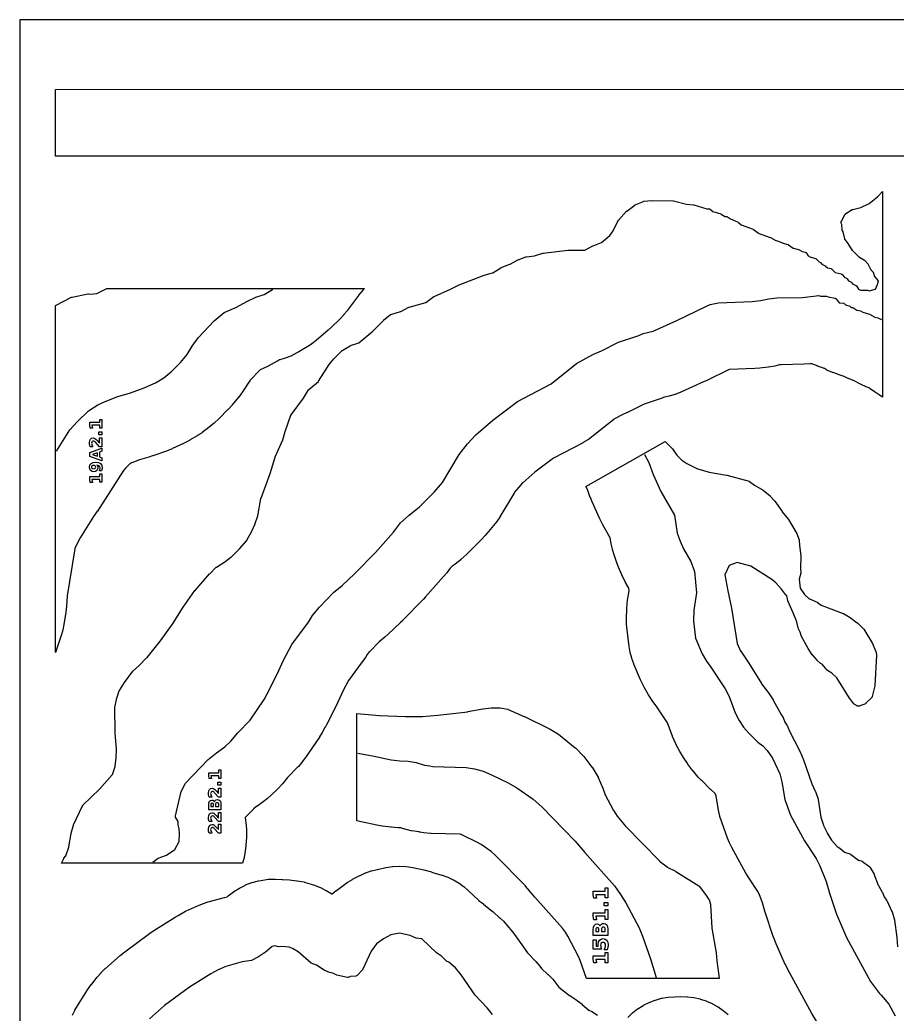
# Model space of a CAD drawing. Header units: millimetres. Extents: x 0 to 841, y 0 to 594.
# Drawn here: x 0 to 262.1, y 297 to 594 of the extents above; entities that cross this region are included whole.
import ezdxf

# ---------------------------------------------------------------- set-up
doc = ezdxf.new("R2010")
doc.units = ezdxf.units.MM
for name, color, linetype in [('CUT', 1, 'Continuous'), ('ENGRAVE', 5, 'Continuous'), ('SHEET_EDGE_DO_NOT_CUT', 8, 'Continuous')]:
    doc.layers.add(name, color=color, linetype=linetype)

msp = doc.modelspace()

# ---------------------------------------------------------------- linework, layer by layer
at = {"layer": 'CUT'}
for points in [[(329.38, 553.26), (10.62, 553.24), (10.62, 573.24), (336.48, 573.26)], [(238.05, 294.88), (236.59, 297.17), (236.57, 297.2), (229.42, 310.35), (229.41, 310.36), (228.69, 311.83), (228.68, 311.85), (225.65, 318.73), (225.64, 318.76), (224.97, 320.51), (224.96, 320.53), (222.86, 326.85), (222.86, 326.87), (222.58, 327.79), (222.57, 327.8), (221.9, 330.24), (221.89, 330.27), (220.83, 332.96), (220.82, 332.98), (220.65, 333.3), (220.64, 333.32), (217.75, 337.68), (217.74, 337.7), (216.87, 339.13), (216.86, 339.15), (212.69, 346.78), (212.68, 346.8), (212.02, 348.12), (212, 348.16), (211.44, 349.53), (211.44, 349.55), (209.71, 354.29), (209.7, 354.32), (209.16, 356.05), (209.15, 356.1), (208.77, 357.88), (208.76, 357.9), (208.05, 362.18), (208.05, 362.19), (208.05, 362.2), (207.73, 362.88), (207.72, 362.89), (207.71, 362.9), (206.39, 364.06), (206.37, 364.08), (203.7, 366.74), (203.68, 366.75), (202.69, 367.82), (202.67, 367.83), (201.11, 369.63), (201.09, 369.65), (199.54, 371.7), (199.52, 371.73), (198.24, 373.66), (198.23, 373.68), (197.2, 375.42), (197.19, 375.44), (196.02, 377.68), (196.01, 377.71), (194.99, 379.98), (194.98, 380.01), (193.6, 383.73), (193.59, 383.76), (193.47, 383.98), (193.46, 384), (190.11, 389.11), (190.1, 389.12), (189.15, 390.39), (189.14, 390.41), (187.84, 392.35), (187.83, 392.37), (186.6, 394.48), (186.58, 394.51), (185.41, 396.86), (185.4, 396.89), (183.44, 401.57), (183.43, 401.59), (182.82, 403.25), (182.81, 403.29), (182.36, 404.99), (182.35, 405.03), (182.05, 406.77), (182.04, 406.8), (181.41, 411.84), (181.4, 411.86), (181.27, 413.4), (181.27, 413.43), (181.26, 414.97), (181.26, 414.99), (181.36, 418.25), (181.36, 418.28), (181.58, 420.63), (181.58, 420.66), (182.01, 423.46), (182.01, 423.48), (182.01, 423.49), (181.94, 424.17), (181.94, 424.19), (181.94, 424.2), (180.91, 425.97), (180.9, 426), (179.83, 428.16), (179.81, 428.19), (178.83, 430.52), (178.82, 430.53), (178.34, 431.79), (178.33, 431.81), (177.51, 434.18), (177.51, 434.2), (177.02, 435.82), (177.01, 435.86), (176.67, 437.52), (176.67, 437.54), (176.39, 439.25), (176.39, 439.26), (176.39, 439.27), (174.14, 443.18), (174.13, 443.2), (173.23, 444.97), (173.22, 445), (170.96, 450.03), (170.96, 450.05), (170.44, 451.32), (170.43, 451.33), (169.57, 453.69), (169.56, 453.72), (169.11, 454.57), (192.83, 468.1), (194.94, 465.87), (194.94, 465.87), (194.98, 465.82), (196.29, 464), (196.32, 463.98), (197.7, 462.53), (197.71, 462.52), (197.72, 462.51), (199.22, 461.46), (199.23, 461.46), (199.24, 461.45), (202.48, 459.88), (202.49, 459.88), (202.5, 459.87), (205.9, 458.93), (205.92, 458.93), (211.15, 458), (211.2, 457.99), (217.87, 456.16), (217.91, 456.15), (217.95, 456.13), (217.99, 456.11), (218.03, 456.08), (219.5, 455.02), (219.52, 455.01), (222.04, 453.54), (222.08, 453.52), (222.11, 453.49), (224.12, 451.81), (224.17, 451.76), (225.53, 450.27), (225.57, 450.21), (227.73, 447.1), (227.74, 447.08), (229.55, 444.85), (229.59, 444.8), (231.96, 440.9), (231.98, 440.86), (231.99, 440.82), (232.81, 438.72), (232.83, 438.66), (232.84, 438.61), (232.85, 438.55), (232.9, 437.01), (232.9, 436.99), (233.28, 433.88), (233.28, 433.8), (233.19, 430.08), (233.19, 430.05), (233.31, 428.93), (233.31, 428.89), (233.31, 428.84), (233.3, 428.8), (233.29, 428.76), (232.83, 426.94), (232.83, 426.93), (232.83, 426.92), (233.16, 424.27), (233.16, 424.26), (233.16, 424.25), (234.37, 422.38), (234.37, 422.37), (234.38, 422.36), (235.85, 421.06), (235.86, 421.05), (235.87, 421.04), (238.24, 420.05), (238.29, 420.03), (238.34, 419.99), (239.41, 419.21), (239.42, 419.2), (239.43, 419.2), (245.96, 416.68), (245.99, 416.66), (246.03, 416.65), (248.04, 415.47), (248.09, 415.44), (250.17, 413.91), (250.22, 413.87), (252.05, 412.12), (252.08, 412.09), (252.1, 412.06), (252.13, 412.02), (254.7, 407.75), (254.73, 407.69), (255.65, 405.5), (255.67, 405.45), (255.68, 405.4), (255.89, 404.37), (255.9, 404.33), (255.9, 404.29), (255.9, 404.24), (255.39, 395.11), (255.39, 395.07), (255.38, 395.02), (254.61, 391.85), (254.59, 391.8), (254.57, 391.75), (254.49, 391.59), (254.46, 391.54), (254.43, 391.49), (254.39, 391.45), (252.79, 389.84), (252.75, 389.81), (252.71, 389.78), (252.66, 389.75), (252.61, 389.73), (250.77, 389.03), (250.72, 389.01), (250.67, 389), (250.61, 389), (250.4, 388.99), (250.35, 388.99), (250.3, 388.99), (250.25, 389), (250.2, 389.02), (250.15, 389.04), (250.11, 389.06), (249.29, 389.58), (249.25, 389.6), (249.21, 389.63), (249.18, 389.66), (249.15, 389.7), (247.93, 391.31), (247.91, 391.34), (244.08, 397.44), (244.07, 397.45), (244.06, 397.46), (242.62, 398.8), (242.61, 398.8), (242.6, 398.81), (241.32, 399.68), (241.29, 399.71), (241.26, 399.73), (241.23, 399.76), (239.69, 401.51), (239.68, 401.52), (239.67, 401.52), (239.19, 401.78), (239.15, 401.8), (239.11, 401.82), (239.08, 401.85), (238.22, 402.67), (238.19, 402.7), (236.77, 404.32), (236.74, 404.37), (235.51, 406.18), (235.48, 406.22), (233.47, 409.98), (233.45, 410.03), (233.43, 410.09), (233.15, 411.11), (233.15, 411.13), (233.14, 411.14), (232.56, 412.34), (232.53, 412.39), (232.52, 412.44), (232.13, 414.12), (232.12, 414.16), (231.06, 416.9), (231.05, 416.91), (229.43, 420.45), (229.41, 420.51), (229.4, 420.57), (229.14, 421.96), (229.14, 421.97), (229.13, 421.97), (228.84, 422.17), (228.8, 422.2), (228.77, 422.23), (228.74, 422.27), (228.71, 422.3), (227.57, 423.95), (227.55, 423.97), (225.84, 425.8), (225.82, 425.82), (224.63, 426.79), (224.61, 426.81), (218.39, 430.85), (218.38, 430.86), (218.37, 430.86), (214.29, 431.88), (214.28, 431.88), (214.27, 431.88), (211.89, 431.05), (211.88, 431.05), (211.87, 431.04), (210.6, 428.27), (210.6, 428.25), (210.6, 428.24), (211.49, 423.41), (211.49, 423.4), (212.65, 418.3), (212.65, 418.27), (214.25, 407.73), (214.25, 407.72), (214.26, 407.7), (215.34, 405.45), (215.35, 405.45), (215.35, 405.44), (217.79, 401.87), (217.81, 401.85), (221.58, 395.73), (221.6, 395.7), (223.68, 393.01), (223.71, 392.97), (225.06, 390.85), (225.08, 390.82), (227.43, 386.5), (227.44, 386.47), (227.99, 385.71), (228.02, 385.66), (228.04, 385.62), (228.06, 385.58), (228.53, 384.21), (228.54, 384.2), (228.54, 384.19), (229.18, 383.3), (229.21, 383.25), (229.23, 383.19), (229.71, 381.99), (229.72, 381.97), (233.1, 375.35), (233.11, 375.31), (234.09, 372.97), (234.1, 372.94), (236.59, 365.81), (236.6, 365.78), (237.65, 363.57), (237.67, 363.52), (238.48, 361.22), (238.49, 361.18), (238.5, 361.13), (239.33, 355.83), (239.33, 355.82), (239.33, 355.81), (240.09, 353.43), (240.1, 353.39), (241.18, 351.12), (241.19, 351.09), (242.45, 348.98), (242.46, 348.97), (242.47, 348.96), (244.15, 347.07), (244.16, 347.06), (244.17, 347.06), (244.81, 346.68), (244.85, 346.66), (244.88, 346.63), (246.38, 345.38), (246.39, 345.38), (246.4, 345.37), (247.98, 344.86), (248.03, 344.84), (248.08, 344.82), (248.12, 344.79), (250.59, 343.03), (250.6, 343.03), (250.61, 343.02), (251.63, 342.64), (251.67, 342.62), (251.71, 342.6), (251.75, 342.57), (253.67, 341.18), (253.71, 341.15), (253.74, 341.12), (253.87, 340.98), (253.91, 340.94), (253.93, 340.9), (255.12, 338.98), (255.14, 338.94), (255.16, 338.9), (256.47, 335.49), (256.49, 335.46), (257.66, 333.38), (257.69, 333.32), (258.2, 332.07), (258.21, 332.05), (258.22, 332.04), (258.92, 331.05), (258.95, 331.01), (258.97, 330.97), (260.55, 327.68), (260.57, 327.64), (260.58, 327.6), (261.29, 325.16), (261.3, 325.12), (261.3, 325.09), (262.01, 319.89), (262.01, 319.85), (262.16, 317.05)], [(15.72, 296.73), (16.39, 298.11), (16.4, 298.15), (17.18, 299.47), (17.19, 299.49), (20.23, 304.25), (20.24, 304.27), (21.43, 305.94), (21.45, 305.96), (23.09, 308.03), (23.11, 308.05), (24.24, 309.35), (24.27, 309.39), (25.52, 310.59), (25.53, 310.6), (29.99, 314.53), (30.01, 314.55), (31.31, 315.6), (31.33, 315.62), (38.71, 321.09), (38.73, 321.1), (40.03, 321.98), (40.04, 321.99), (46.42, 325.97), (46.43, 325.98), (47.31, 326.5), (47.32, 326.5), (49.5, 327.71), (49.52, 327.72), (51.24, 328.57), (51.27, 328.58), (53.55, 329.58), (53.59, 329.59), (56.2, 330.51), (56.24, 330.52), (61.13, 331.87), (61.16, 331.87), (61.92, 332.04), (61.93, 332.04), (61.94, 332.05), (62.23, 332.3), (62.25, 332.31), (63.83, 333.55), (63.88, 333.58), (65.57, 334.64), (65.61, 334.67), (67.4, 335.55), (67.45, 335.57), (69.32, 336.27), (69.37, 336.29), (71.31, 336.79), (71.34, 336.8), (72.09, 336.95), (72.11, 336.96), (74.16, 337.27), (74.21, 337.27), (76.26, 337.36), (76.31, 337.36), (78.36, 337.24), (78.41, 337.23), (78.53, 337.21), (78.56, 337.21), (80.55, 337.1), (80.58, 337.1), (82.79, 336.83), (82.82, 336.83), (84.92, 336.47), (84.97, 336.45), (87.02, 335.86), (87.04, 335.86), (88, 335.52), (88.03, 335.51), (89.75, 334.82), (89.79, 334.8), (91.45, 333.95), (91.47, 333.93), (93.18, 332.95), (93.2, 332.93), (93.25, 332.9), (93.26, 332.89), (93.27, 332.9), (94.53, 333.94), (94.55, 333.95), (96.54, 335.46), (96.56, 335.47), (97.92, 336.41), (97.96, 336.43), (99.4, 337.26), (99.42, 337.27), (101.61, 338.4), (101.63, 338.41), (103.26, 339.16), (103.31, 339.18), (104.99, 339.77), (105.04, 339.79), (106.79, 340.23), (106.81, 340.23), (109.38, 340.76), (109.4, 340.76), (111.36, 341.06), (111.41, 341.07), (113.37, 341.16), (113.42, 341.16), (115.38, 341.07), (115.43, 341.06), (117.38, 340.76), (117.41, 340.76), (120.64, 340.1), (120.67, 340.09), (122.98, 339.47), (123.04, 339.45), (123.97, 339.08), (123.98, 339.07), (123.99, 339.07), (124.3, 339.02), (124.35, 339.01), (126.08, 338.55), (126.13, 338.54), (127.81, 337.92), (127.86, 337.9), (129.48, 337.14), (129.52, 337.12), (131.07, 336.2), (131.1, 336.18), (132.56, 335.13), (132.59, 335.1), (133.96, 333.91), (133.97, 333.89), (137, 330.99), (137.03, 330.97), (138.48, 329.91), (138.52, 329.88), (139.56, 328.94), (139.57, 328.94), (139.58, 328.93), (139.76, 328.81), (139.81, 328.78), (141.37, 327.54), (141.38, 327.53), (143.34, 325.81), (143.36, 325.79), (144.44, 324.76), (144.47, 324.73), (145.47, 323.62), (145.48, 323.61), (147.21, 321.55), (147.22, 321.53), (148.31, 320.1), (148.32, 320.08), (151.64, 315.3), (151.64, 315.29), (151.65, 315.28), (154.11, 312.69), (154.12, 312.67), (155.31, 311.3), (155.32, 311.28), (155.85, 310.61), (155.86, 310.6), (155.87, 310.59), (157.78, 308.85), (157.8, 308.83), (159.18, 307.45), (159.22, 307.41), (160.46, 305.89), (160.47, 305.87), (161.04, 305.09), (161.05, 305.08), (161.06, 305.08), (164.24, 302.53), (164.26, 302.52), (165.77, 301.56), (165.8, 301.54), (167.99, 299.93), (168.01, 299.91), (170.01, 298.22), (170.02, 298.21), (170.03, 298.2), (170.85, 297.78), (170.89, 297.76), (172.59, 296.65)], [(181.63, 296.02), (183.02, 297.34), (183.06, 297.37), (184.57, 298.55), (184.61, 298.58), (186.23, 299.61), (186.28, 299.63), (187.99, 300.49), (188.04, 300.51), (189.83, 301.2), (189.88, 301.21), (191.73, 301.72), (191.78, 301.73), (193.67, 302.06), (193.72, 302.06), (195.64, 302.2), (195.67, 302.2), (197.49, 302.24), (197.51, 302.24), (199.41, 302.19), (199.46, 302.18), (201.34, 301.95), (201.38, 301.94), (203.23, 301.53), (203.27, 301.51), (205.07, 300.92), (205.11, 300.91), (206.84, 300.14), (206.89, 300.12), (208.53, 299.2), (208.58, 299.17), (210.13, 298.09), (210.16, 298.06), (211.6, 296.84)]]:
    msp.add_lwpolyline(points, dxfattribs=at)
for points in [[(13.12, 343.48), (13.14, 343.51), (13.16, 343.55), (13.76, 344.31), (13.76, 344.32), (13.77, 344.33), (14.62, 346.89), (14.63, 346.93), (15.37, 350.97), (15.37, 351.01), (16, 353.47), (16.02, 353.51), (16.03, 353.56), (18.69, 359.26), (18.71, 359.3), (18.74, 359.34), (18.77, 359.38), (18.8, 359.41), (23.74, 364.19), (23.76, 364.21), (27.62, 368.52), (27.63, 368.53), (27.63, 368.55), (28.51, 371), (28.51, 371.02), (28.51, 371.03), (28.81, 373.58), (28.81, 373.6), (28.89, 376.16), (28.89, 376.19), (28.45, 381.03), (28.45, 381.07), (28.4, 388.47), (28.4, 388.52), (28.4, 388.56), (28.83, 390.98), (28.84, 391.02), (28.85, 391.05), (29.7, 393.54), (29.73, 393.59), (29.75, 393.64), (31.27, 396.06), (31.28, 396.09), (33.73, 399.46), (33.77, 399.51), (33.81, 399.55), (35.51, 401.02), (35.53, 401.03), (37.96, 403.49), (37.98, 403.51), (42, 408.52), (42, 408.53), (45.59, 413.5), (45.6, 413.51), (48.75, 418.52), (48.76, 418.54), (52.29, 423.53), (52.32, 423.57), (56.69, 428.49), (56.71, 428.51), (58.66, 430.47), (58.7, 430.5), (58.75, 430.53), (61.24, 432.13), (61.25, 432.14), (63.07, 433.52), (63.1, 433.54), (65.61, 436), (65.62, 436.01), (67.76, 438.51), (67.77, 438.52), (67.77, 438.53), (69.15, 441.02), (69.16, 441.04), (70.26, 443.49), (70.27, 443.51), (71.09, 445.83), (71.09, 445.84), (71.1, 445.85), (72.01, 451.04), (72.02, 451.08), (72.04, 451.12), (74.78, 458.5), (74.78, 458.51), (76.23, 463.41), (76.26, 463.47), (78.56, 468.51), (78.57, 468.52), (78.57, 468.53), (79.26, 471.02), (79.27, 471.05), (80.93, 475.9), (80.95, 475.95), (80.98, 476), (81.01, 476.04), (84.76, 480.99), (84.78, 481.01), (86.23, 483.47), (86.26, 483.52), (86.29, 483.56), (86.33, 483.6), (89.18, 486.01), (89.19, 486.02), (89.2, 486.03), (92.37, 491.03), (92.41, 491.08), (93.77, 492.72), (93.8, 492.75), (96.19, 495.17), (96.22, 495.2), (96.26, 495.23), (96.29, 495.25), (98.72, 496.68), (98.76, 496.7), (98.81, 496.72), (101.25, 497.52), (101.26, 497.52), (101.27, 497.53), (105.44, 501), (105.46, 501.01), (108.72, 504.34), (108.75, 504.38), (110.63, 505.93), (110.67, 505.96), (110.71, 505.99), (110.76, 506.01), (110.81, 506.03), (113.75, 506.86), (113.76, 506.86), (113.77, 506.87), (116.21, 508.18), (116.26, 508.2), (116.31, 508.22), (121.25, 509.61), (121.26, 509.61), (121.27, 509.62), (123.72, 511.36), (123.76, 511.38), (123.81, 511.41), (128.65, 513.51), (128.66, 513.52), (131.2, 514.83), (131.25, 514.85), (138.69, 517.77), (138.75, 517.79), (141.25, 518.45), (141.26, 518.46), (141.27, 518.46), (143.72, 519.97), (143.76, 519.99), (143.8, 520.01), (146.4, 521), (146.43, 521.02), (148.78, 522.29), (148.84, 522.32), (151.21, 523.19), (151.26, 523.21), (151.32, 523.22), (153.75, 523.55), (153.76, 523.55), (153.77, 523.55), (156.28, 524.3), (156.32, 524.31), (156.37, 524.32), (163.69, 525.2), (163.75, 525.21), (168.75, 525.25), (168.76, 525.25), (168.77, 525.25), (171.2, 526.51), (171.25, 526.53), (173.75, 527.5), (173.76, 527.51), (173.77, 527.52), (176.25, 529.6), (176.26, 529.61), (176.27, 529.62), (177.25, 531.01), (177.25, 531.02), (177.26, 531.03), (178.76, 534.09), (178.78, 534.14), (178.81, 534.18), (178.84, 534.21), (181.23, 536.83), (181.26, 536.87), (181.3, 536.9), (183.71, 538.69), (183.75, 538.72), (183.78, 538.74), (183.82, 538.75), (186.31, 539.78), (186.36, 539.8), (186.41, 539.81), (186.46, 539.82), (188.77, 540.01), (188.81, 540.01), (195.13, 539.98), (195.17, 539.98), (195.22, 539.97), (195.26, 539.97), (199.14, 538.93), (199.15, 538.93), (199.16, 538.93), (201.21, 538.74), (201.26, 538.73), (201.31, 538.72), (205.27, 537.57), (205.29, 537.56), (205.3, 537.56), (206.05, 537.51), (206.09, 537.5), (206.14, 537.5), (206.18, 537.48), (206.22, 537.47), (206.26, 537.44), (206.36, 537.39), (206.4, 537.36), (206.44, 537.33), (206.47, 537.3), (206.98, 536.76), (206.99, 536.75), (207, 536.75), (209.4, 536.04), (209.44, 536.03), (209.49, 536.01), (209.53, 535.98), (210.54, 535.32), (210.55, 535.31), (210.56, 535.31), (211.17, 535.23), (211.22, 535.23), (211.26, 535.22), (211.3, 535.2), (211.35, 535.18), (211.39, 535.16), (212.29, 534.56), (212.3, 534.56), (212.31, 534.55), (214.55, 533.56), (214.59, 533.54), (214.63, 533.51), (214.66, 533.48), (215.51, 532.79), (215.52, 532.78), (215.53, 532.77), (219.05, 531.44), (219.09, 531.42), (219.13, 531.4), (219.17, 531.37), (220.57, 530.35), (220.58, 530.34), (220.59, 530.33), (224.17, 529.04), (224.23, 529.01), (225.9, 528.14), (225.92, 528.13), (227.65, 527.45), (227.67, 527.44), (229.48, 526.92), (229.53, 526.9), (229.58, 526.88), (229.63, 526.85), (231.05, 525.83), (231.07, 525.82), (231.08, 525.82), (232.9, 525.28), (232.94, 525.27), (232.98, 525.25), (233.02, 525.23), (233.75, 524.8), (233.76, 524.79), (233.77, 524.79), (234.65, 524.6), (234.7, 524.58), (234.75, 524.56), (234.8, 524.54), (234.84, 524.51), (234.88, 524.48), (234.94, 524.43), (234.97, 524.39), (235.01, 524.36), (235.03, 524.32), (235.52, 523.53), (235.53, 523.52), (235.54, 523.51), (236.25, 523.11), (236.26, 523.1), (236.27, 523.1), (237.76, 522.68), (237.8, 522.67), (237.85, 522.65), (237.89, 522.63), (237.93, 522.6), (237.96, 522.57), (238, 522.53), (238.75, 521.69), (238.76, 521.68), (238.77, 521.68), (238.98, 521.63), (239.02, 521.62), (239.06, 521.6), (239.1, 521.58), (239.14, 521.56), (239.21, 521.51), (239.25, 521.49), (239.29, 521.46), (239.32, 521.42), (239.35, 521.38), (239.38, 521.34), (239.56, 521.03), (239.56, 521.02), (239.57, 521.01), (240.58, 520.54), (240.63, 520.51), (240.67, 520.48), (240.71, 520.45), (241.25, 519.94), (241.26, 519.93), (241.27, 519.93), (242.32, 519.7), (242.37, 519.68), (242.42, 519.67), (242.46, 519.64), (242.5, 519.62), (242.54, 519.59), (242.58, 519.55), (243.55, 518.53), (243.56, 518.52), (243.57, 518.51), (245.4, 518.11), (245.45, 518.1), (245.5, 518.08), (245.6, 518.03), (245.64, 518.01), (245.68, 517.99), (245.72, 517.96), (245.75, 517.93), (245.78, 517.89), (245.81, 517.86), (246.25, 517.2), (246.26, 517.19), (246.27, 517.18), (246.98, 516.81), (247.03, 516.78), (247.07, 516.75), (247.11, 516.72), (247.14, 516.68), (247.17, 516.64), (247.57, 516.03), (247.57, 516.02), (247.59, 516.01), (248.25, 515.73), (248.3, 515.71), (248.34, 515.68), (248.39, 515.64), (248.42, 515.61), (248.46, 515.57), (248.75, 515.16), (248.76, 515.15), (248.77, 515.15), (249.75, 514.7), (249.79, 514.67), (249.83, 514.65), (249.87, 514.62), (249.9, 514.59), (249.93, 514.55), (249.96, 514.51), (250.59, 513.52), (250.6, 513.51), (250.61, 513.5), (251.25, 513.23), (251.26, 513.23), (251.27, 513.23), (253.21, 513.25), (253.26, 513.25), (253.31, 513.24), (253.36, 513.23), (253.41, 513.21), (253.75, 513.07), (253.76, 513.07), (253.77, 513.07), (255.66, 513.51), (255.67, 513.52), (255.67, 513.53), (256.26, 514.94), (256.26, 514.95), (256.26, 514.96), (256.51, 516), (256.51, 516.02), (256.5, 516.03), (255.41, 517.38), (255.39, 517.42), (255.36, 517.47), (255.34, 517.51), (255.32, 517.56), (255.06, 518.5), (255.05, 518.52), (255.04, 518.52), (254.45, 519.16), (254.42, 519.19), (254.4, 519.23), (254.37, 519.27), (253.45, 521.01), (253.45, 521.02), (253.44, 521.02), (252.41, 522.15), (252.4, 522.16), (252.39, 522.16), (250.84, 523.06), (250.81, 523.08), (250.77, 523.11), (250.74, 523.14), (248.86, 525.04), (248.82, 525.08), (248.79, 525.13), (247.49, 527.24), (247.49, 527.25), (247.48, 527.25), (246.57, 528.35), (246.54, 528.38), (246.51, 528.42), (246.49, 528.46), (246.48, 528.5), (246.46, 528.55), (245.93, 530.67), (245.92, 530.68), (245.92, 530.69), (245.72, 531.02), (245.7, 531.07), (245.68, 531.11), (245.67, 531.16), (245.66, 531.21), (245.65, 531.26), (245.58, 532.83), (245.58, 532.84), (245.58, 532.85), (245.39, 533.24), (245.38, 533.28), (245.36, 533.33), (245.35, 533.37), (245.35, 533.41), (245.34, 533.46), (245.35, 533.51), (245.37, 533.71), (245.38, 533.76), (245.39, 533.81), (245.41, 533.86), (245.43, 533.9), (246.47, 535.79), (246.49, 535.83), (246.52, 535.86), (246.54, 535.89), (246.71, 536.07), (246.74, 536.1), (246.77, 536.13), (246.81, 536.15), (248.66, 537.32), (248.7, 537.34), (248.75, 537.37), (248.81, 537.38), (251.25, 537.96), (251.26, 537.96), (251.27, 537.97), (253.73, 539.17), (253.74, 539.18), (253.75, 539.18), (256.24, 541.11), (256.25, 541.12), (256.25, 541.13), (257.71, 542.72), (257.71, 481.34), (256.71, 481.96), (256.68, 481.98), (256.08, 482.43), (256.05, 482.45), (255.66, 482.67), (255.62, 482.69), (253.99, 483.83), (253.97, 483.85), (253.71, 484.05), (253.69, 484.06), (253.68, 484.06), (252.84, 484.38), (252.8, 484.39), (251.35, 485.08), (251.33, 485.09), (249.02, 486.28), (249, 486.3), (247.52, 486.86), (247.47, 486.88), (246.3, 487.45), (246.27, 487.46), (244.78, 487.95), (244.73, 487.97), (244.41, 488.11), (244.39, 488.12), (242.85, 488.63), (242.8, 488.65), (241.08, 489.41), (241.03, 489.44), (240.35, 489.82), (240.34, 489.83), (239.59, 490.19), (239.58, 490.19), (239.56, 490.2), (238.5, 490.49), (238.45, 490.51), (236.59, 491.23), (236.54, 491.25), (236.48, 491.28), (236.47, 491.28), (236.46, 491.28), (236.12, 491.24), (236.1, 491.24), (234.33, 491.12), (234.31, 491.12), (227.42, 490.96), (227.4, 490.95), (226.99, 490.91), (226.96, 490.91), (225.57, 490.6), (225.55, 490.6), (223.62, 490.28), (223.6, 490.27), (221.12, 489.98), (221.1, 489.98), (219.58, 489.86), (219.56, 489.86), (211.9, 489.55), (211.88, 489.55), (211.87, 489.55), (205, 486.21), (205, 486.21), (204.49, 485.97), (204.48, 485.97), (197.44, 482.8), (197.42, 482.79), (195.75, 482.12), (195.7, 482.11), (193.97, 481.6), (193.95, 481.59), (192.59, 481.26), (192.56, 481.25), (191.33, 480.78), (191.31, 480.77), (186.54, 479.17), (186.5, 479.16), (182.77, 477.28), (182.76, 477.27), (181.5, 476.69), (181.48, 476.69), (179.94, 476.04), (179.91, 476.03), (177.45, 474.68), (177.44, 474.67), (177.43, 474.67), (171.32, 469.74), (171.3, 469.72), (169.77, 468.6), (169.73, 468.58), (168.09, 467.61), (168.07, 467.6), (159.43, 463.05), (159.42, 463.04), (159.41, 463.04), (153.87, 458.9), (153.85, 458.88), (150.22, 455.71), (150.2, 455.69), (149.04, 454.44), (149.03, 454.42), (147.82, 452.87), (147.81, 452.84), (143.4, 445.52), (143.39, 445.5), (142.53, 444.2), (142.5, 444.17), (141.54, 442.93), (141.53, 442.92), (139.05, 439.99), (139.04, 439.97), (137.92, 438.76), (137.91, 438.74), (133.57, 434.4), (133.55, 434.38), (131.73, 432.77), (131.7, 432.75), (129.22, 430.81), (129.2, 430.8), (128.58, 430.23), (128.57, 430.22), (128.57, 430.22), (127.53, 428.86), (127.52, 428.84), (126.6, 427.73), (126.58, 427.71), (121.21, 421.66), (121.2, 421.65), (120.57, 420.97), (120.56, 420.97), (114.28, 414.54), (114.27, 414.53), (113.71, 413.98), (113.7, 413.97), (110.01, 410.48), (110, 410.47), (109.09, 409.66), (109.07, 409.65), (107.34, 408.2), (107.32, 408.18), (104.41, 405.21), (104.4, 405.19), (103.76, 404.41), (103.74, 404.39), (103.24, 403.57), (103.22, 403.56), (102.31, 402.22), (102.3, 402.2), (98.22, 396.7), (98.21, 396.69), (98.21, 396.68), (96.7, 393.86), (96.69, 393.84), (95, 390.16), (95, 390.15), (94.67, 389.48), (94.67, 389.47), (91.6, 383.42), (91.59, 383.4), (91.16, 382.59), (91.15, 382.58), (90.34, 381.15), (90.33, 381.14), (89.5, 379.79), (89.49, 379.77), (85.32, 373.63), (85.31, 373.61), (84.28, 372.23), (84.25, 372.19), (83.11, 370.91), (83.09, 370.89), (80, 367.71), (79.98, 367.69), (78.44, 365.82), (78.43, 365.8), (76.94, 364.18), (76.92, 364.16), (75.22, 362.5), (75.21, 362.49), (74.01, 361.42), (73.98, 361.39), (72.7, 360.42), (72.68, 360.41), (70.75, 359.06), (70.73, 359.05), (69.79, 358.29), (69.76, 358.27), (67.34, 355.74), (67.34, 355.73), (67.34, 355.72), (67.34, 355.71), (67.35, 355.65), (67.59, 353.47), (67.59, 353.44), (67.67, 352.08), (67.67, 352.05), (67.66, 349.9), (67.66, 349.87), (67.53, 347.41), (67.53, 347.39), (67.35, 345.63), (67.34, 345.59), (67.01, 343.87), (67, 343.82), (66.51, 342.14), (66.51, 342.12), (12.39, 342.12), (13.12, 343.48)], [(15.47, 511.16), (15.51, 511.18), (15.55, 511.19), (15.59, 511.21), (20.27, 512.14), (20.32, 512.14), (20.37, 512.14), (20.42, 512.14), (20.48, 512.13), (20.95, 512.03), (20.97, 512.03), (20.98, 512.03), (22.98, 512.22), (22.99, 512.22), (23, 512.22), (25.99, 513.77), (102.98, 513.77), (102.61, 513.4), (102.6, 513.39), (101.14, 511.73), (101.13, 511.71), (97.87, 507.25), (97.85, 507.23), (96.83, 505.95), (96.8, 505.92), (95.67, 504.72), (95.66, 504.71), (93.09, 502.21), (93.08, 502.2), (92.12, 501.33), (92.11, 501.31), (88.48, 498.23), (88.47, 498.21), (87.23, 497.25), (87.2, 497.22), (85.9, 496.36), (85.88, 496.34), (83.39, 494.83), (83.36, 494.82), (81.26, 493.71), (81.21, 493.68), (78.99, 492.84), (78.96, 492.83), (77.62, 492.41), (77.59, 492.4), (76.93, 492.1), (76.91, 492.09), (74.18, 490.59), (74.16, 490.58), (72.73, 489.87), (72.71, 489.86), (71.76, 489.44), (71.75, 489.43), (71.74, 489.42), (68.71, 486.24), (68.69, 486.22), (68.17, 485.49), (68.17, 485.48), (66.95, 483.52), (66.93, 483.49), (65.38, 481.32), (65.36, 481.3), (63.44, 478.97), (63.43, 478.95), (62.18, 477.58), (62.17, 477.57), (59.58, 474.96), (59.56, 474.95), (58.06, 473.58), (58.04, 473.57), (55.65, 471.62), (55.63, 471.61), (54.46, 470.72), (54.43, 470.69), (53.19, 469.9), (53.17, 469.89), (50.67, 468.41), (50.65, 468.4), (48.92, 467.49), (48.9, 467.47), (45.56, 465.92), (45.54, 465.91), (43.79, 465.19), (43.77, 465.19), (39.68, 463.74), (39.67, 463.74), (38.51, 463.36), (38.49, 463.36), (35.71, 462.57), (35.69, 462.56), (33.4, 461.67), (33.38, 461.66), (33.09, 461.52), (33.07, 461.51), (32.99, 461.46), (32.98, 461.45), (32.97, 461.44), (31.7, 460.22), (31.69, 460.21), (30.98, 459.41), (30.98, 459.41), (30.97, 459.4), (23.89, 448.31), (23.88, 448.29), (23.14, 447.21), (23.13, 447.2), (22.02, 445.69), (22.01, 445.68), (17.99, 439.27), (17.98, 439.25), (16.45, 436.2), (16.44, 436.17), (16.43, 436.15), (16.42, 436.11), (16.27, 435.42), (16.27, 435.41), (14.12, 421.92), (14.12, 421.9), (13.94, 418.87), (13.93, 418.85), (13.73, 416.95), (13.73, 416.93), (13.18, 413.46), (13.18, 413.43), (12.84, 411.78), (12.83, 411.74), (12.36, 410.11), (12.35, 410.09), (10.62, 405.03), (10.62, 508.71), (15.47, 511.16)], [(107.41, 386.25), (107.42, 386.25), (115.24, 385.91), (115.26, 385.91), (120.22, 385.95), (120.24, 385.95), (124.85, 386.32), (124.86, 386.32), (133.8, 387.34), (133.82, 387.35), (138.35, 388.22), (138.4, 388.22), (140.85, 388.46), (140.9, 388.46), (143.37, 388.46), (143.41, 388.46), (143.45, 388.45), (145.81, 388.05), (145.86, 388.04), (145.9, 388.03), (145.93, 388.02), (150.91, 385.82), (150.93, 385.81), (158.42, 382.11), (158.45, 382.09), (160.88, 380.66), (160.91, 380.64), (160.94, 380.61), (165.92, 376.59), (165.96, 376.55), (168.42, 374.05), (168.46, 374), (170.91, 370.76), (170.94, 370.72), (172.78, 367.79), (172.8, 367.76), (172.82, 367.72), (174.17, 364.52), (174.19, 364.48), (174.73, 362.77), (174.74, 362.76), (174.74, 362.75), (177.4, 357.78), (177.41, 357.76), (178.42, 356.15), (178.44, 356.12), (180.89, 353.19), (180.91, 353.18), (191.07, 342.75), (191.09, 342.73), (193.4, 340.96), (193.41, 340.95), (193.42, 340.94), (195.92, 339.68), (195.96, 339.65), (202.82, 335.34), (202.85, 335.32), (202.89, 335.29), (202.92, 335.26), (202.95, 335.22), (204.84, 332.75), (204.86, 332.72), (205.85, 331.21), (205.88, 331.17), (205.89, 331.13), (205.91, 331.1), (206.35, 329.82), (206.36, 329.78), (206.37, 329.73), (206.38, 329.69), (206.75, 322.75), (206.75, 322.72), (208.05, 315.32), (208.06, 315.27), (208.24, 312.92), (208.25, 312.9), (208.97, 307.78), (208.97, 307.76), (209, 307.62), (169.29, 307.62), (167.39, 313.05), (167.38, 313.06), (166.89, 314.23), (166.88, 314.25), (163.73, 320.27), (163.72, 320.29), (162.98, 321.46), (162.97, 321.47), (162.1, 322.65), (162.08, 322.67), (153.82, 331.95), (153.81, 331.96), (153.32, 332.53), (153.32, 332.53), (151.06, 335.27), (151.05, 335.28), (141.99, 344.5), (141.98, 344.51), (140.84, 345.56), (140.81, 345.58), (137.78, 347.68), (137.77, 347.69), (136.55, 348.38), (136.54, 348.39), (132.64, 350.3), (132.63, 350.3), (131.8, 350.65), (131.77, 350.66), (131.55, 350.73), (131.52, 350.73), (131.49, 350.74), (122.85, 350.98), (122.82, 350.99), (120.73, 351.16), (120.68, 351.17), (119.54, 351.38), (119.52, 351.39), (119.3, 351.4), (119.27, 351.41), (116.97, 351.73), (116.92, 351.74), (114.67, 352.34), (114.64, 352.35), (113.78, 352.63), (113.77, 352.63), (113.75, 352.63), (112.99, 352.65), (112.96, 352.66), (110.88, 352.82), (110.85, 352.82), (108.3, 353.16), (108.28, 353.17), (106.63, 353.46), (106.61, 353.46), (102.01, 354.47), (102, 354.48), (100.62, 354.72), (100.62, 386.77), (107.41, 386.25)]]:
    msp.add_lwpolyline(points, close=True, dxfattribs=at)
at = {"layer": 'ENGRAVE'}
for points in [[(10.92, 465.16), (14.97, 471.5), (17.25, 474.07), (20.49, 477.2), (23.32, 479.02), (25.47, 480.04), (29.31, 481.54), (33, 482.59), (37.11, 484.05), (40.47, 485.61), (42.99, 487.1), (45.4, 489.06), (48, 491.68), (49.94, 494.03), (51.51, 496.57), (53.25, 499.01), (58.08, 504.08), (61.07, 506.56), (64.55, 508.12), (67.97, 509.99), (70.45, 511.12), (72.99, 511.92), (75.5, 513.44), (75.53, 513.47)], [(39.69, 342.43), (41.29, 343.57), (43.76, 344.49), (46.26, 346.17), (47.56, 348.52), (47.7, 351), (47.62, 352.38), (47.29, 353.56), (47.32, 354.58), (46.53, 355.81), (46.46, 356.25), (48.2, 363.51), (49.46, 365.98), (56.23, 373.05), (58.74, 375.07), (61.26, 376.83), (62.98, 378.5), (65.07, 381.04), (68.76, 384.84), (72.94, 391), (73.76, 392.45), (76.83, 398.51), (78.77, 402.74), (81.26, 407.41), (86.25, 414.13), (87.45, 416.05), (89.48, 418.54), (93.73, 422.9), (96.27, 425.01), (99.97, 428.51), (106.25, 434.94), (111.64, 441.01), (113.76, 443.78), (116.28, 446.09), (119.42, 448.53), (123.77, 452.89), (126.26, 455.83), (131.29, 464.18), (133.74, 467.35), (136.23, 470.05), (141.28, 474.46), (148.71, 480.01), (158.76, 485.3), (166.26, 491.35), (171.22, 494.08), (173.77, 495.14), (178.81, 497.68), (184.97, 499.74), (186.26, 500.3), (189.21, 501.02), (196.26, 504.2), (205.17, 508.53), (206.26, 508.93), (208.76, 509.45), (218.77, 509.84), (221.28, 510.14), (223.8, 510.69), (226.15, 510.93), (233.84, 511.11), (238.65, 511.66), (239.23, 511.49), (241.02, 511.51), (241.48, 511.23), (243.6, 510.83), (243.89, 510.63), (244.73, 509.49), (246.17, 509.33), (246.65, 508.9), (247.92, 508.51), (248.37, 508.13), (248.86, 508.04), (250.04, 507.29), (251.18, 507.09), (251.89, 506.64), (253.82, 506.12), (255.45, 505.21), (256.36, 505.01), (257.41, 504.47)], [(186.63, 464.22), (187.89, 461.81), (189.21, 458.21), (191.48, 453.16), (195.56, 446.06), (196.42, 440.71), (197.24, 438.32), (198.24, 435.97), (200.42, 432.19), (201.57, 429.22), (202.15, 422.87), (201.35, 417.64), (201.25, 414.36), (201.89, 409.29), (203.86, 404.59), (205.1, 402.45), (206.48, 400.63), (210.72, 394.14), (211.89, 391.92), (213.73, 386.97), (214.92, 384.7), (216.21, 382.75), (217.79, 380.93), (220.48, 378.26), (221.97, 377.1), (223.25, 375.78), (224.85, 373.46), (227.07, 368.77), (227.63, 366.39), (228.5, 361.15), (230.23, 356.39), (234.41, 348.74), (237.87, 343.52), (239.04, 341.31), (240.89, 336.6), (241.85, 333.15), (243.95, 326.81), (246.99, 319.91), (254.15, 306.74), (256.78, 303.18), (257.34, 302.69), (259.57, 299.95), (261.55, 296.52)], [(100.93, 374.97), (105.89, 374.1), (110.92, 372.99), (113.5, 372.65), (115.96, 372.58), (118.35, 372.18), (120.91, 371.34), (122.45, 371.21), (123.41, 370.98), (133.36, 370.69), (135.86, 370.29), (138.45, 369.55), (140.93, 368.51), (145.89, 366.08), (148.44, 364.63), (153.37, 361.21), (155.9, 358.88), (165.93, 348.68), (168.75, 345.25), (177.63, 335.28), (179.48, 332.78), (181.06, 330.28), (184.98, 322.79), (186.04, 320.28), (188.4, 313.56), (190.07, 307.92)], [(141.18, 296.92), (139.6, 298.92), (136.07, 302.64), (131.87, 308.71), (130.14, 310.79), (128.16, 312.52), (127.42, 312.85), (125.92, 314.35), (124.49, 315.28), (120.13, 319.46), (118.4, 319.67), (116.65, 320.5), (113.4, 321.17), (110.8, 320.64), (108.59, 319.49), (106.58, 317.98), (104.93, 315.84), (102.38, 310.27), (100.77, 308.57), (100.4, 308.36), (98.75, 308.28), (98.12, 307.97), (97.84, 307.92), (94.7, 308.6), (93.51, 309.23), (92.53, 309.45), (90.93, 310.1), (88.66, 311.6), (86.99, 312.18), (83.17, 315.63), (81.44, 316.63), (80.46, 316.97), (78.22, 317.24), (77.27, 317.11), (76.13, 317.37), (75.36, 317.21), (73.4, 315.5), (71.32, 314.12), (69.2, 313), (66.45, 312.59), (61.52, 311.23), (59.21, 310.23), (57.02, 309.01), (50.63, 305.02), (43.23, 299.54), (38.76, 295.59)]]:
    msp.add_lwpolyline(points, dxfattribs=at)
for points in [[(23.85, 472.07), (23.85, 472.9), (21.49, 472.9), (21.67, 472.05), (21.03, 472.05), (20.85, 472.89), (20.85, 473.79), (23.85, 473.79), (23.85, 474.62), (24.5, 474.62), (24.5, 472.07), (23.85, 472.07)], [(23.55, 470.09), (23.55, 470.97), (24.5, 470.97), (24.5, 470.09), (23.55, 470.09)], [(23.81, 467.54), (23.81, 469.15), (24.5, 469.15), (24.5, 466.5), (23.81, 466.5), (22.63, 467.83), (22.47, 467.99), (22.32, 468.09), (22.16, 468.16), (22, 468.18), (21.77, 468.14), (21.58, 468.01), (21.47, 467.81), (21.43, 467.55), (21.45, 467.32), (21.52, 467.07), (21.64, 466.8), (21.8, 466.51), (21, 466.51), (20.91, 466.83), (20.84, 467.14), (20.8, 467.44), (20.79, 467.74), (20.86, 468.33), (21.07, 468.76), (21.42, 469.03), (21.88, 469.12), (22.17, 469.09), (22.43, 468.97), (22.73, 468.73), (23.12, 468.32), (23.81, 467.54)], [(23.83, 464.91), (23.83, 463.44), (24.5, 463.2), (24.5, 462.26), (20.85, 463.61), (20.85, 464.73), (24.5, 466.08), (24.5, 465.14), (23.83, 464.91)], [(23.16, 463.67), (23.16, 464.67), (21.71, 464.17), (23.16, 463.67)], [(24.42, 459.26), (23.74, 459.26), (23.83, 459.48), (23.9, 459.69), (23.94, 459.89), (23.95, 460.09), (23.89, 460.46), (23.72, 460.75), (23.43, 460.93), (23.03, 461.02), (23.13, 460.85), (23.21, 460.67), (23.26, 460.47), (23.27, 460.26), (23.19, 459.75), (22.95, 459.36), (22.57, 459.1), (22.09, 459.01), (21.56, 459.11), (21.14, 459.4), (20.88, 459.84), (20.79, 460.42), (20.91, 461.05), (21.27, 461.52), (21.85, 461.82), (22.63, 461.92), (23.44, 461.8), (24.05, 461.46), (24.44, 460.92), (24.57, 460.21), (24.56, 459.96), (24.53, 459.72), (24.48, 459.48), (24.42, 459.26)], [(22.66, 460.42), (22.62, 460.63), (22.5, 460.79), (22.3, 460.88), (22.02, 460.91), (21.74, 460.88), (21.54, 460.79), (21.42, 460.63), (21.38, 460.42), (21.42, 460.2), (21.54, 460.04), (21.74, 459.95), (22.02, 459.92), (22.3, 459.95), (22.5, 460.04), (22.62, 460.2), (22.66, 460.42)], [(23.85, 455.86), (23.85, 456.69), (21.49, 456.69), (21.67, 455.84), (21.03, 455.84), (20.85, 456.69), (20.85, 457.58), (23.85, 457.58), (23.85, 458.41), (24.5, 458.41), (24.5, 455.86), (23.85, 455.86)], [(59.41, 367.39), (59.41, 368.22), (57.05, 368.22), (57.23, 367.37), (56.59, 367.37), (56.41, 368.22), (56.41, 369.11), (59.41, 369.11), (59.41, 369.94), (60.06, 369.94), (60.06, 367.39), (59.41, 367.39)], [(59.11, 365.42), (59.11, 366.29), (60.06, 366.29), (60.06, 365.42), (59.11, 365.42)], [(59.37, 362.87), (59.37, 364.47), (60.06, 364.47), (60.06, 361.82), (59.37, 361.82), (58.19, 363.15), (58.03, 363.31), (57.88, 363.42), (57.72, 363.48), (57.56, 363.5), (57.32, 363.46), (57.14, 363.33), (57.03, 363.13), (56.99, 362.87), (57.01, 362.64), (57.08, 362.39), (57.2, 362.12), (57.36, 361.83), (56.56, 361.83), (56.47, 362.15), (56.4, 362.46), (56.36, 362.77), (56.34, 363.07), (56.42, 363.65), (56.63, 364.08), (56.98, 364.36), (57.44, 364.45), (57.72, 364.41), (57.99, 364.29), (58.29, 364.05), (58.68, 363.65), (59.37, 362.87)], [(58.1, 360.44), (58.23, 360.71), (58.43, 360.91), (58.69, 361.03), (59.01, 361.07), (59.47, 360.99), (59.8, 360.72), (59.99, 360.27), (60.06, 359.63), (60.06, 358.07), (56.41, 358.07), (56.41, 359.49), (56.47, 360.14), (56.64, 360.59), (56.94, 360.84), (57.38, 360.93), (57.62, 360.9), (57.83, 360.8), (57.99, 360.65), (58.1, 360.44)], [(57.82, 359.53), (57.8, 359.73), (57.72, 359.87), (57.6, 359.96), (57.44, 359.99), (57.27, 359.96), (57.15, 359.87), (57.08, 359.73), (57.05, 359.53), (57.05, 359.01), (57.82, 359.01), (57.82, 359.53)], [(59.42, 359.57), (59.39, 359.81), (59.3, 359.99), (59.15, 360.1), (58.94, 360.13), (58.73, 360.1), (58.58, 359.99), (58.49, 359.82), (58.46, 359.57), (58.46, 359.01), (59.42, 359.01), (59.42, 359.57)], [(59.37, 355.58), (59.37, 357.18), (60.06, 357.18), (60.06, 354.53), (59.37, 354.53), (58.19, 355.86), (58.03, 356.02), (57.88, 356.13), (57.72, 356.19), (57.56, 356.21), (57.32, 356.17), (57.14, 356.04), (57.03, 355.84), (56.99, 355.58), (57.01, 355.35), (57.08, 355.1), (57.2, 354.83), (57.36, 354.54), (56.56, 354.54), (56.47, 354.86), (56.4, 355.17), (56.36, 355.48), (56.34, 355.78), (56.42, 356.36), (56.63, 356.79), (56.98, 357.07), (57.44, 357.16), (57.72, 357.12), (57.99, 357), (58.29, 356.76), (58.68, 356.36), (59.37, 355.58)], [(59.37, 352.1), (59.37, 353.7), (60.06, 353.7), (60.06, 351.05), (59.37, 351.05), (58.19, 352.38), (58.03, 352.54), (57.88, 352.65), (57.72, 352.71), (57.56, 352.73), (57.32, 352.69), (57.14, 352.56), (57.03, 352.36), (56.99, 352.1), (57.01, 351.87), (57.08, 351.62), (57.2, 351.35), (57.36, 351.06), (56.56, 351.06), (56.47, 351.38), (56.4, 351.69), (56.36, 352), (56.34, 352.3), (56.42, 352.88), (56.63, 353.32), (56.98, 353.59), (57.44, 353.68), (57.72, 353.64), (57.99, 353.52), (58.29, 353.29), (58.68, 352.88), (59.37, 352.1)], [(174.9, 331.69), (174.9, 332.68), (172.07, 332.68), (172.28, 331.66), (171.52, 331.66), (171.3, 332.68), (171.3, 333.75), (174.9, 333.75), (174.9, 334.75), (175.68, 334.75), (175.68, 331.69), (174.9, 331.69)], [(174.55, 329.32), (174.55, 330.37), (175.68, 330.37), (175.68, 329.32), (174.55, 329.32)], [(174.9, 325.23), (174.9, 326.23), (172.07, 326.23), (172.28, 325.21), (171.52, 325.21), (171.3, 326.22), (171.3, 327.3), (174.9, 327.3), (174.9, 328.29), (175.68, 328.29), (175.68, 325.23), (174.9, 325.23)], [(173.34, 323.35), (173.49, 323.67), (173.73, 323.91), (174.04, 324.06), (174.42, 324.11), (174.98, 324), (175.37, 323.68), (175.6, 323.14), (175.68, 322.38), (175.68, 320.51), (171.3, 320.51), (171.3, 322.2), (171.37, 322.99), (171.58, 323.52), (171.94, 323.83), (172.46, 323.93), (172.76, 323.89), (173.01, 323.78), (173.2, 323.6), (173.34, 323.35)], [(173, 322.26), (172.97, 322.49), (172.88, 322.66), (172.74, 322.77), (172.54, 322.8), (172.34, 322.77), (172.19, 322.66), (172.1, 322.49), (172.07, 322.26), (172.07, 321.64), (173, 321.64), (173, 322.26)], [(174.91, 322.3), (174.88, 322.6), (174.77, 322.81), (174.59, 322.94), (174.33, 322.98), (174.09, 322.94), (173.91, 322.81), (173.8, 322.6), (173.77, 322.3), (173.77, 321.64), (174.91, 321.64), (174.91, 322.3)], [(171.3, 316.42), (171.3, 319.22), (172.13, 319.22), (172.13, 317.32), (172.81, 317.32), (172.78, 317.45), (172.76, 317.58), (172.74, 317.71), (172.74, 317.85), (172.84, 318.56), (173.14, 319.09), (173.62, 319.43), (174.25, 319.54), (174.88, 319.42), (175.36, 319.05), (175.66, 318.48), (175.76, 317.71), (175.75, 317.34), (175.69, 316.97), (175.6, 316.61), (175.47, 316.25), (174.59, 316.25), (174.77, 316.59), (174.89, 316.92), (174.97, 317.24), (175, 317.53), (174.95, 317.9), (174.8, 318.17), (174.56, 318.35), (174.25, 318.41), (173.94, 318.35), (173.71, 318.17), (173.56, 317.9), (173.51, 317.53), (173.52, 317.28), (173.57, 317.01), (173.65, 316.73), (173.77, 316.42), (171.3, 316.42)], [(174.9, 312.31), (174.9, 313.31), (172.07, 313.31), (172.28, 312.29), (171.52, 312.29), (171.3, 313.3), (171.3, 314.37), (174.9, 314.37), (174.9, 315.37), (175.68, 315.37), (175.68, 312.31), (174.9, 312.31)]]:
    msp.add_lwpolyline(points, close=True, dxfattribs=at)
at = {"layer": 'SHEET_EDGE_DO_NOT_CUT'}
msp.add_lwpolyline([(0, 0), (841, 0), (841, 594), (0, 594)], close=True, dxfattribs=at)

doc.saveas('drawing.dxf')
